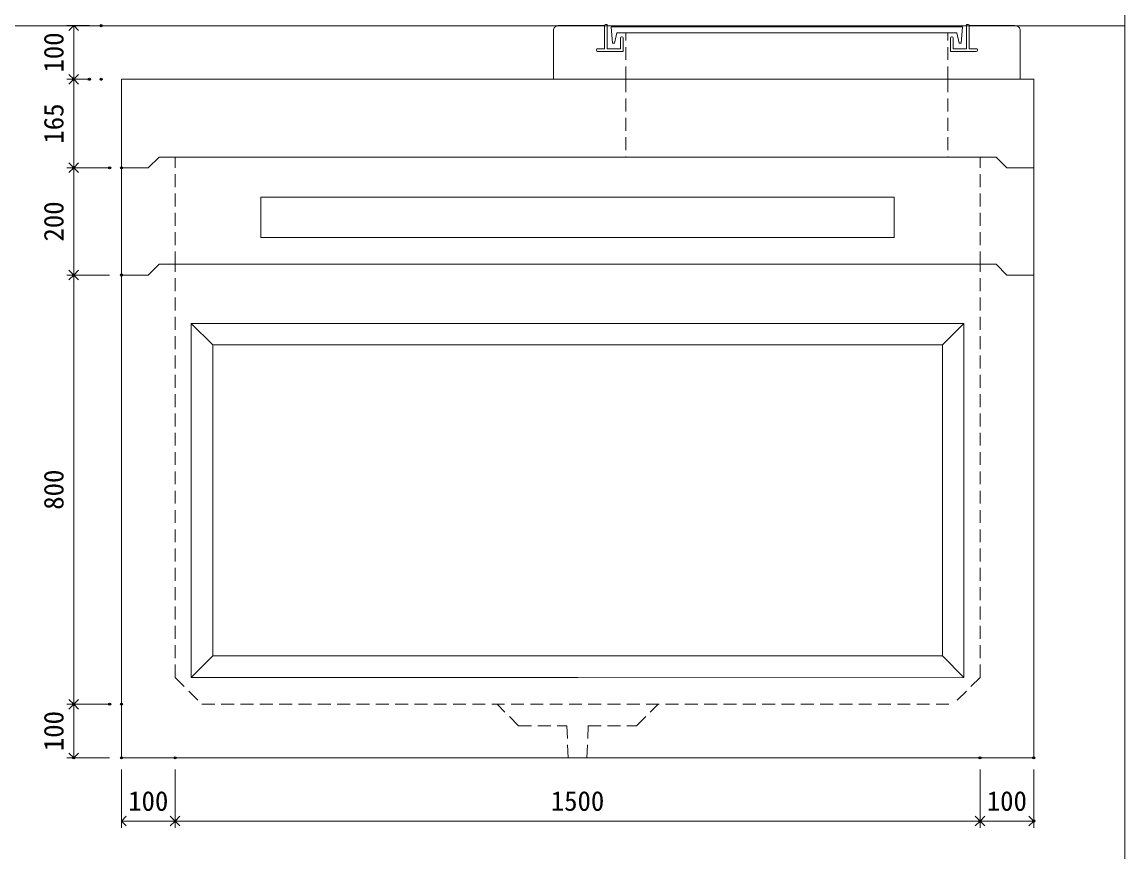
# Model space of a CAD drawing. Units: millimetres, scale not verified. Extents: x -6420 to 6420, y -3037 to 3037.
# Drawn here: x 4365 to 6420, y -1490 to 57 of the extents above; entities that cross this region are included whole.
import ezdxf
from ezdxf.enums import TextEntityAlignment as Align

# ---------------------------------------------------------------- set-up
doc = ezdxf.new("R2010")
doc.units = ezdxf.units.MM
doc.header["$LTSCALE"] = 20
doc.header["$PDMODE"] = 32
doc.header["$PDSIZE"] = 4
doc.linetypes.add('DASHED1', pattern=[1.8, 1.2, -0.6])
doc.linetypes.add('USER2', pattern=[50.8, 31.75, -6.35, 6.35, -6.35])
doc.layers.add('0-1_Defpoints', color=7, linetype='Continuous')
for name, color, linetype, lineweight in [('0-2_waku', 7, 'Continuous', 18), ('0-3_gaikei', 7, 'Continuous', 18), ('0-4_kakure', 7, 'DASHED1', 5), ('0-5_sunpou', 7, 'Continuous', 5), ('0-8_uchigawa', 6, 'Continuous', 18), ('0-A_futa', 3, 'Continuous', 18), ('0-B_GL', 4, 'Continuous', 18), ('1-2_uchigawa2', 6, 'USER2', 18)]:
    doc.layers.add(name, color=color, linetype=linetype, lineweight=lineweight)
doc.styles.add('ＭＳ ゴシック', font='')
doc.styles.get('ＭＳ ゴシック').set_extended_font_data('MS Gothic')

# ---------------------------------------------------------------- blocks, each defined once
blk = doc.blocks.new('_Open90')
at = {"layer": '0-5_sunpou'}
blk.add_line((0, 0), (-1, 0), dxfattribs=at)
blk.add_lwpolyline([(-0.5, 0.5), (0, 0), (-0.5, -0.5)], dxfattribs=at)
blk = doc.blocks.new('D68')
at = {"layer": '0-1_Defpoints'}
for p in [(7095.38, 2640.29), (7044.21, 2540.29), (7095.38, 2540.29)]:
    blk.add_point(p, dxfattribs=at)
at = {"layer": '0-5_sunpou'}
for p, q in [((7073.38, 2640.29), (7031.21, 2640.29)), ((7044.21, 2622.29), (7044.21, 2558.29)), ((7073.38, 2540.29), (7031.21, 2540.29))]:
    blk.add_line(p, q, dxfattribs=at)
at = {"layer": '0-5_sunpou', "xscale": 18, "yscale": 18}
for p, rotation in [((7044.21, 2640.29), 90), ((7044.21, 2540.29), 270)]:
    blk.add_blockref('_Open90', p, dxfattribs=dict(at, rotation=rotation))
at = {"layer": '0-5_sunpou', "style": 'ＭＳ ゴシック'}
blk.add_text('100', height=36.66, rotation=90, dxfattribs=at).set_placement((7036.21, 2552.79), align=Align.BOTTOM_LEFT)
blk = doc.blocks.new('D69')
at = {"layer": '0-1_Defpoints'}
for p in [(7073.38, 2540.29), (7044.21, 2375.29), (7111.24, 2375.29)]:
    blk.add_point(p, dxfattribs=at)
at = {"layer": '0-5_sunpou'}
for p, q in [((7051.38, 2540.29), (7031.21, 2540.29)), ((7044.21, 2522.29), (7044.21, 2393.29)), ((7089.24, 2375.29), (7031.21, 2375.29))]:
    blk.add_line(p, q, dxfattribs=at)
at = {"layer": '0-5_sunpou', "xscale": 18, "yscale": 18}
for p, rotation in [((7044.21, 2540.29), 90), ((7044.21, 2375.29), 270)]:
    blk.add_blockref('_Open90', p, dxfattribs=dict(at, rotation=rotation))
at = {"layer": '0-5_sunpou', "style": 'ＭＳ ゴシック'}
blk.add_text('165', height=36.66, rotation=90, dxfattribs=at).set_placement((7036.21, 2420.29), align=Align.BOTTOM_LEFT)
blk = doc.blocks.new('D74')
at = {"layer": '0-1_Defpoints'}
for p in [(7095.38, 2640.29), (7044.21, 2540.29), (7095.38, 2540.29)]:
    blk.add_point(p, dxfattribs=at)
at = {"layer": '0-5_sunpou'}
for p, q in [((7073.38, 2640.29), (7031.21, 2640.29)), ((7044.21, 2622.29), (7044.21, 2558.29)), ((7073.38, 2540.29), (7031.21, 2540.29))]:
    blk.add_line(p, q, dxfattribs=at)
at = {"layer": '0-5_sunpou', "xscale": 18, "yscale": 18}
for p, rotation in [((7044.21, 2640.29), 90), ((7044.21, 2540.29), 270)]:
    blk.add_blockref('_Open90', p, dxfattribs=dict(at, rotation=rotation))
at = {"layer": '0-5_sunpou', "style": 'ＭＳ ゴシック'}
blk.add_text('100', height=36.66, rotation=90, dxfattribs=at).set_placement((7036.21, 2552.79), align=Align.BOTTOM_LEFT)
blk = doc.blocks.new('D75')
at = {"layer": '0-1_Defpoints'}
for p in [(7073.38, 2540.29), (7044.21, 2375.29), (7111.24, 2375.29)]:
    blk.add_point(p, dxfattribs=at)
at = {"layer": '0-5_sunpou'}
for p, q in [((7051.38, 2540.29), (7031.21, 2540.29)), ((7044.21, 2522.29), (7044.21, 2393.29)), ((7089.24, 2375.29), (7031.21, 2375.29))]:
    blk.add_line(p, q, dxfattribs=at)
at = {"layer": '0-5_sunpou', "xscale": 18, "yscale": 18}
for p, rotation in [((7044.21, 2540.29), 90), ((7044.21, 2375.29), 270)]:
    blk.add_blockref('_Open90', p, dxfattribs=dict(at, rotation=rotation))
at = {"layer": '0-5_sunpou', "style": 'ＭＳ ゴシック'}
blk.add_text('165', height=36.66, rotation=90, dxfattribs=at).set_placement((7036.21, 2420.29), align=Align.BOTTOM_LEFT)
blk = doc.blocks.new('D81')
at = {"layer": '0-1_Defpoints'}
for p in [(7133.24, 2375.29), (7044.21, 2175.29), (7133.24, 2175.29)]:
    blk.add_point(p, dxfattribs=at)
at = {"layer": '0-5_sunpou'}
for p, q in [((7111.24, 2375.29), (7031.21, 2375.29)), ((7044.21, 2357.29), (7044.21, 2193.29)), ((7111.24, 2175.29), (7031.21, 2175.29))]:
    blk.add_line(p, q, dxfattribs=at)
at = {"layer": '0-5_sunpou', "xscale": 18, "yscale": 18}
for p, rotation in [((7044.21, 2375.29), 90), ((7044.21, 2175.29), 270)]:
    blk.add_blockref('_Open90', p, dxfattribs=dict(at, rotation=rotation))
at = {"layer": '0-5_sunpou', "style": 'ＭＳ ゴシック'}
blk.add_text('200', height=36.66, rotation=90, dxfattribs=at).set_placement((7036.21, 2237.79), align=Align.BOTTOM_LEFT)
blk = doc.blocks.new('D49')
at = {"layer": '0-1_Defpoints'}
for p in [(7133.24, 2175.29), (7044.21, 1375.29), (7133.24, 1375.29)]:
    blk.add_point(p, dxfattribs=at)
at = {"layer": '0-5_sunpou'}
for p, q in [((7111.24, 2175.29), (7031.21, 2175.29)), ((7044.21, 2157.29), (7044.21, 1393.29)), ((7111.24, 1375.29), (7031.21, 1375.29))]:
    blk.add_line(p, q, dxfattribs=at)
at = {"layer": '0-5_sunpou', "xscale": 18, "yscale": 18}
for p, rotation in [((7044.21, 2175.29), 90), ((7044.21, 1375.29), 270)]:
    blk.add_blockref('_Open90', p, dxfattribs=dict(at, rotation=rotation))
at = {"layer": '0-5_sunpou', "style": 'ＭＳ ゴシック'}
blk.add_text('800', height=36.66, rotation=90, dxfattribs=at).set_placement((7036.21, 1737.79), align=Align.BOTTOM_LEFT)
blk = doc.blocks.new('D50')
at = {"layer": '0-1_Defpoints'}
for p in [(7111.24, 1375.29), (7044.21, 1275.29), (7133.24, 1275.29)]:
    blk.add_point(p, dxfattribs=at)
at = {"layer": '0-5_sunpou'}
for p, q in [((7089.24, 1375.29), (7031.21, 1375.29)), ((7044.21, 1357.29), (7044.21, 1293.29)), ((7111.24, 1275.29), (7031.21, 1275.29))]:
    blk.add_line(p, q, dxfattribs=at)
at = {"layer": '0-5_sunpou', "xscale": 18, "yscale": 18}
for p, rotation in [((7044.21, 1375.29), 90), ((7044.21, 1275.29), 270)]:
    blk.add_blockref('_Open90', p, dxfattribs=dict(at, rotation=rotation))
at = {"layer": '0-5_sunpou', "style": 'ＭＳ ゴシック'}
blk.add_text('100', height=36.66, rotation=90, dxfattribs=at).set_placement((7036.21, 1287.79), align=Align.BOTTOM_LEFT)
blk = doc.blocks.new('D51')
at = {"layer": '0-1_Defpoints'}
for p in [(7133.24, 1275.29), (7233.24, 1275.29), (7233.24, 1157.58)]:
    blk.add_point(p, dxfattribs=at)
at = {"layer": '0-5_sunpou'}
for p, q in [((7133.24, 1253.29), (7133.24, 1144.58)), ((7233.24, 1253.29), (7233.24, 1144.58)), ((7151.24, 1157.58), (7215.24, 1157.58))]:
    blk.add_line(p, q, dxfattribs=at)
at = {"layer": '0-5_sunpou', "xscale": 18, "yscale": 18, "rotation": 180}
blk.add_blockref('_Open90', (7133.24, 1157.58), dxfattribs=at)
at = {"layer": '0-5_sunpou', "xscale": 18, "yscale": 18}
blk.add_blockref('_Open90', (7233.24, 1157.58), dxfattribs=at)
at = {"layer": '0-5_sunpou', "style": 'ＭＳ ゴシック'}
blk.add_text('100', height=36.66, dxfattribs=at).set_placement((7145.74, 1165.58), align=Align.BOTTOM_LEFT)
blk = doc.blocks.new('D52')
at = {"layer": '0-1_Defpoints'}
for p in [(7233.24, 1275.29), (8733.24, 1275.29), (8733.24, 1157.58)]:
    blk.add_point(p, dxfattribs=at)
at = {"layer": '0-5_sunpou'}
for p, q in [((7233.24, 1253.29), (7233.24, 1144.58)), ((8733.24, 1253.29), (8733.24, 1144.58)), ((7251.24, 1157.58), (8715.24, 1157.58))]:
    blk.add_line(p, q, dxfattribs=at)
at = {"layer": '0-5_sunpou', "xscale": 18, "yscale": 18, "rotation": 180}
blk.add_blockref('_Open90', (7233.24, 1157.58), dxfattribs=at)
at = {"layer": '0-5_sunpou', "xscale": 18, "yscale": 18}
blk.add_blockref('_Open90', (8733.24, 1157.58), dxfattribs=at)
at = {"layer": '0-5_sunpou', "style": 'ＭＳ ゴシック'}
blk.add_text('1500', height=36.66, dxfattribs=at).set_placement((7933.24, 1165.58), align=Align.BOTTOM_LEFT)
blk = doc.blocks.new('D53')
at = {"layer": '0-1_Defpoints'}
for p in [(8733.24, 1275.29), (8833.24, 1275.29), (8833.24, 1157.58)]:
    blk.add_point(p, dxfattribs=at)
at = {"layer": '0-5_sunpou'}
for p, q in [((8733.24, 1253.29), (8733.24, 1144.58)), ((8833.24, 1253.29), (8833.24, 1144.58)), ((8751.24, 1157.58), (8815.24, 1157.58))]:
    blk.add_line(p, q, dxfattribs=at)
at = {"layer": '0-5_sunpou', "xscale": 18, "yscale": 18, "rotation": 180}
blk.add_blockref('_Open90', (8733.24, 1157.58), dxfattribs=at)
at = {"layer": '0-5_sunpou', "xscale": 18, "yscale": 18}
blk.add_blockref('_Open90', (8833.24, 1157.58), dxfattribs=at)
at = {"layer": '0-5_sunpou', "style": 'ＭＳ ゴシック'}
blk.add_text('100', height=36.66, dxfattribs=at).set_placement((8745.74, 1165.58), align=Align.BOTTOM_LEFT)

msp = doc.modelspace()

# ---------------------------------------------------------------- linework, layer by layer
at = {"layer": '0-2_waku'}
for p in [(6420, 3037), (6420, 3037), (6420, 3037), (6420, 3037), (6420, 2680.75), (6420, 2680.75)]:
    msp.add_line(p, (6420, -2663), dxfattribs=at)
msp.add_lwpolyline([(-1740, 3037), (6420, 3037), (6420, -2663)], dxfattribs=at)
at = {"layer": '0-3_gaikei'}
for p, q in [((5355, -46.78), (5355, 43.22)), ((5365, 50.45), (5450, 50.45)), ((6130, 50.45), (6215, 50.45)), ((5355, -49.55), (5355, 40.45)), ((6225, -49.55), (6225, 40.45)), ((4550, -49.55), (4550, -414.55)), ((4550, -49.55), (6250, -49.55)), ((4550, -49.55), (6250, -49.55)), ((4550, -49.55), (6250, -49.55)), ((4550, -49.55), (6250, -49.55)), ((5355, -49.55), (6225, -49.55)), ((6250, -414.55), (6250, -49.55)), ((4620, -194.55), (4600, -214.55)), ((4620, -194.55), (4600, -214.55)), ((4620, -194.55), (4600, -214.55)), ((4620, -194.55), (4600, -214.55)), ((4620, -194.55), (4600, -214.55)), ((4620, -194.55), (4600, -214.55)), ((4620, -194.55), (4600, -214.55)), ((4620, -194.55), (4600, -214.55)), ((4620, -194.55), (4600, -214.55)), ((4620, -194.55), (4600, -214.55)), ((4620, -194.55), (4600, -214.55)), ((4620, -194.55), (4600, -214.55)), ((4620, -194.55), (4600, -214.55)), ((4620, -194.55), (4600, -214.55)), ((4620, -194.55), (6180, -194.55)), ((4620, -194.55), (6180, -194.55)), ((4620, -194.55), (6180, -194.55)), ((4620, -194.55), (6180, -194.55)), ((4620, -194.55), (6180, -194.55)), ((4620, -194.55), (6180, -194.55)), ((4620, -194.55), (6180, -194.55)), ((4620, -194.55), (6180, -194.55)), ((4620, -194.55), (6180, -194.55)), ((4620, -194.55), (6180, -194.55)), ((4620, -194.55), (6180, -194.55)), ((4620, -194.55), (6180, -194.55)), ((4620, -194.55), (6180, -194.55)), ((4620, -194.55), (6180, -194.55)), ((6180, -194.55), (6200, -214.55)), ((6180, -194.55), (6200, -214.55)), ((6180, -194.55), (6200, -214.55)), ((6180, -194.55), (6200, -214.55)), ((6180, -194.55), (6200, -214.55)), ((6180, -194.55), (6200, -214.55)), ((6180, -194.55), (6200, -214.55)), ((6180, -194.55), (6200, -214.55)), ((6180, -194.55), (6200, -214.55)), ((6180, -194.55), (6200, -214.55)), ((6180, -194.55), (6200, -214.55)), ((6180, -194.55), (6200, -214.55)), ((6180, -194.55), (6200, -214.55)), ((6180, -194.55), (6200, -214.55)), ((4550, -214.55), (4600, -214.55)), ((4550, -214.55), (4600, -214.55)), ((4550, -214.55), (4600, -214.55)), ((4550, -214.55), (4600, -214.55)), ((4550, -214.55), (4600, -214.55)), ((4550, -214.55), (4600, -214.55)), ((4550, -214.55), (4600, -214.55)), ((4550, -214.55), (4600, -214.55)), ((4550, -214.55), (4600, -214.55)), ((4550, -214.55), (4600, -214.55)), ((4550, -214.55), (4600, -214.55)), ((4550, -214.55), (4600, -214.55)), ((4550, -214.55), (4600, -214.55)), ((4550, -214.55), (4600, -214.55)), ((6200, -214.55), (6250, -214.55)), ((6200, -214.55), (6250, -214.55)), ((6200, -214.55), (6250, -214.55)), ((6200, -214.55), (6250, -214.55)), ((6200, -214.55), (6250, -214.55)), ((6200, -214.55), (6250, -214.55)), ((6200, -214.55), (6250, -214.55)), ((6200, -214.55), (6250, -214.55)), ((6200, -214.55), (6250, -214.55)), ((6200, -214.55), (6250, -214.55)), ((6200, -214.55), (6250, -214.55)), ((6200, -214.55), (6250, -214.55)), ((6200, -214.55), (6250, -214.55)), ((6200, -214.55), (6250, -214.55)), ((4620, -394.55), (4600, -414.55)), ((4620, -394.55), (4600, -414.55)), ((4620, -394.55), (4600, -414.55)), ((4620, -394.55), (4600, -414.55)), ((4620, -394.55), (4600, -414.55)), ((4620, -394.55), (4600, -414.55)), ((4620, -394.55), (4600, -414.55)), ((4620, -394.55), (4600, -414.55)), ((4620, -394.55), (4600, -414.55)), ((4620, -394.55), (4600, -414.55)), ((4620, -394.55), (4600, -414.55)), ((4620, -394.55), (4600, -414.55)), ((4620, -394.55), (4600, -414.55)), ((4620, -394.55), (4600, -414.55)), ((4620, -394.55), (4600, -414.55)), ((4620, -394.55), (4600, -414.55)), ((4620, -394.55), (4600, -414.55)), ((4620, -394.55), (4600, -414.55)), ((4620, -394.55), (6180, -394.55)), ((4620, -394.55), (6180, -394.55)), ((4620, -394.55), (6180, -394.55)), ((4620, -394.55), (6180, -394.55)), ((4620, -394.55), (6180, -394.55)), ((4620, -394.55), (6180, -394.55)), ((4620, -394.55), (6180, -394.55)), ((4620, -394.55), (6180, -394.55)), ((4620, -394.55), (6180, -394.55)), ((4620, -394.55), (6180, -394.55)), ((4620, -394.55), (6180, -394.55)), ((4620, -394.55), (6180, -394.55)), ((4620, -394.55), (6180, -394.55)), ((4620, -394.55), (6180, -394.55)), ((4620, -394.55), (6180, -394.55)), ((4620, -394.55), (6180, -394.55)), ((4620, -394.55), (6180, -394.55)), ((4620, -394.55), (6180, -394.55)), ((6180, -394.55), (6200, -414.55)), ((6180, -394.55), (6200, -414.55)), ((6180, -394.55), (6200, -414.55)), ((6180, -394.55), (6200, -414.55)), ((6180, -394.55), (6200, -414.55)), ((6180, -394.55), (6200, -414.55)), ((6180, -394.55), (6200, -414.55)), ((6180, -394.55), (6200, -414.55)), ((6180, -394.55), (6200, -414.55)), ((6180, -394.55), (6200, -414.55)), ((6180, -394.55), (6200, -414.55)), ((6180, -394.55), (6200, -414.55)), ((6180, -394.55), (6200, -414.55)), ((6180, -394.55), (6200, -414.55)), ((6180, -394.55), (6200, -414.55)), ((6180, -394.55), (6200, -414.55)), ((6180, -394.55), (6200, -414.55)), ((6180, -394.55), (6200, -414.55)), ((4550, -414.55), (4600, -414.55)), ((4550, -414.55), (4600, -414.55)), ((4550, -414.55), (4600, -414.55)), ((4550, -414.55), (4600, -414.55)), ((4550, -414.55), (4600, -414.55)), ((4550, -414.55), (4550, -1314.55)), ((4550, -414.55), (4600, -414.55)), ((4550, -414.55), (4600, -414.55)), ((4550, -414.55), (4600, -414.55)), ((4550, -414.55), (4600, -414.55)), ((4550, -414.55), (4600, -414.55)), ((4550, -414.55), (4600, -414.55)), ((4550, -414.55), (4600, -414.55)), ((4550, -414.55), (4600, -414.55)), ((4550, -414.55), (4600, -414.55)), ((4550, -414.55), (4600, -414.55)), ((4550, -414.55), (4600, -414.55)), ((4550, -414.55), (4600, -414.55)), ((4550, -414.55), (4600, -414.55)), ((6200, -414.55), (6250, -414.55)), ((6200, -414.55), (6250, -414.55)), ((6200, -414.55), (6250, -414.55)), ((6200, -414.55), (6250, -414.55)), ((6200, -414.55), (6250, -414.55)), ((6200, -414.55), (6250, -414.55)), ((6200, -414.55), (6250, -414.55)), ((6200, -414.55), (6250, -414.55)), ((6200, -414.55), (6250, -414.55)), ((6200, -414.55), (6250, -414.55)), ((6200, -414.55), (6250, -414.55)), ((6200, -414.55), (6250, -414.55)), ((6200, -414.55), (6250, -414.55)), ((6200, -414.55), (6250, -414.55)), ((6200, -414.55), (6250, -414.55)), ((6200, -414.55), (6250, -414.55)), ((6200, -414.55), (6250, -414.55)), ((6200, -414.55), (6250, -414.55)), ((6250, -1314.55), (6250, -414.55)), ((4550, -1314.55), (6250, -1314.55))]:
    msp.add_line(p, q, dxfattribs=at)
for centre, radius, start, end in [((5364.42, 41.03), 9.44, 86.47383, 183.52617), ((6215.33, 40.78), 9.68, 358.04251, 91.95749)]:
    msp.add_arc(centre, radius, start, end, dxfattribs=at)
at = {"layer": '0-4_kakure'}
for p, q in [((5490, -49.55), (5490, 36.95)), ((6090, -49.55), (6090, 36.95)), ((5490, -49.55), (5490, -194.55)), ((6090, -49.55), (6090, -194.55)), ((4650, -394.55), (4650, -194.55)), ((6150, -394.55), (6150, -194.55)), ((4650, -1164.55), (4650, -394.55)), ((6150, -1164.55), (6150, -394.55)), ((4650, -1164.55), (4700, -1214.55)), ((6150, -1164.55), (6100, -1214.55)), ((4700, -1214.55), (6100, -1214.55)), ((5290, -1254.55), (5250, -1214.55)), ((5290, -1254.55), (5380, -1254.55)), ((5380, -1254.55), (5382.5, -1314.55)), ((5420, -1254.55), (5417.5, -1314.55))]:
    msp.add_line(p, q, dxfattribs=at)
msp.add_lwpolyline([(5420, -1254.55), (5510, -1254.55), (5550, -1214.55)], dxfattribs=at)
at = {"layer": '0-8_uchigawa'}
for p, q in [((4680, -504.55), (5400, -504.55)), ((4680, -504.55), (4680, -1164.55)), ((4720, -544.55), (4680, -504.55)), ((6120, -504.55), (5400, -504.55)), ((6080, -544.55), (6120, -504.55)), ((6120, -504.55), (6120, -1164.55)), ((6120, -504.55), (6120, -1164.55)), ((4720, -544.55), (4720, -1124.55)), ((4720, -544.55), (5400, -544.55)), ((4720, -544.55), (5400, -544.55)), ((6080, -544.55), (5400, -544.55)), ((6080, -544.55), (6080, -1124.55)), ((4720, -1124.55), (4680, -1164.55)), ((4720, -1124.55), (5400, -1124.55)), ((4680, -1164.55), (5400, -1164.55)), ((5400.69, -1165.24), (6120, -1164.55))]:
    msp.add_line(p, q, dxfattribs=at)
msp.add_lwpolyline([(5400, -1124.55), (6080, -1124.55), (6120, -1164.55)], dxfattribs=at)
at = {"layer": '0-A_futa'}
for p, q in [((5450, 50.45), (5450, 7.45)), ((5452, 52.45), (5455, 52.45)), ((5455, 52.45), (5455, 7.45)), ((5462.81, 47.95), (6117.14, 47.95)), ((5462.81, 47.95), (5465.3, 17.95)), ((6117.14, 47.95), (6114.89, 17.95)), ((6125, 52.45), (6128, 52.45)), ((6125, 52.45), (6125, 7.45)), ((6130, 50.45), (6130, 7.45)), ((5473.33, 36.95), (5469.01, 17.95)), ((5473.33, 36.95), (6106.67, 36.95)), ((5480, 27.45), (5480, 7.45)), ((5482, 29.45), (5483, 29.45)), ((5485, 27.45), (5485, 2.45)), ((6095, 27.45), (6095, 2.45)), ((6098, 29.45), (6097, 29.45)), ((6100, 27.45), (6100, 7.45)), ((6106.67, 36.95), (6110.99, 17.95)), ((5435, 5.45), (5435, 4.45)), ((5437, 7.45), (5450, 7.45)), ((5485, 2.45), (5437, 2.45)), ((5455, 7.45), (5480, 7.45)), ((5465.3, 17.95), (5469.01, 17.95)), ((6095, 2.45), (6143, 2.45)), ((6125, 7.45), (6100, 7.45)), ((6114.89, 17.95), (6110.99, 17.95)), ((6143, 7.45), (6130, 7.45)), ((6145, 5.45), (6145, 4.45))]:
    msp.add_line(p, q, dxfattribs=at)
for centre, start, end in [((5452, 50.45), 90, 180), ((6128, 50.45), 0, 90), ((5482, 27.45), 90, 180), ((5483, 27.45), 0, 90), ((6097, 27.45), 90, 180), ((6098, 27.45), 0, 90), ((5437, 5.45), 90, 180), ((5437, 4.45), 180, 270), ((6143, 5.45), 0, 90), ((6143, 4.45), 270, 0)]:
    msp.add_arc(centre, 2, start, end, dxfattribs=at)
at = {"layer": '0-B_GL'}
msp.add_line((-1740, 50.33), (6420, 50.33), dxfattribs=at)
at = {"layer": '1-2_uchigawa2'}
for p, q in [((4810, -269.55), (5400, -269.55)), ((4810, -269.55), (4810, -344.55)), ((5990, -269.55), (5400, -269.55)), ((5990, -269.55), (5990, -344.55)), ((4810, -344.55), (5400, -344.55)), ((5990, -344.55), (5400, -344.55))]:
    msp.add_line(p, q, dxfattribs=at)

# ---------------------------------------------------------------- block references
at = {"layer": '0-5_sunpou'}
for name in ['D68', 'D74', 'D69', 'D75', 'D81', 'D49', 'D50', 'D51', 'D52', 'D53']:
    msp.add_blockref(name, (-2583.24, -2589.84), dxfattribs=at)

doc.saveas('drawing.dxf')
